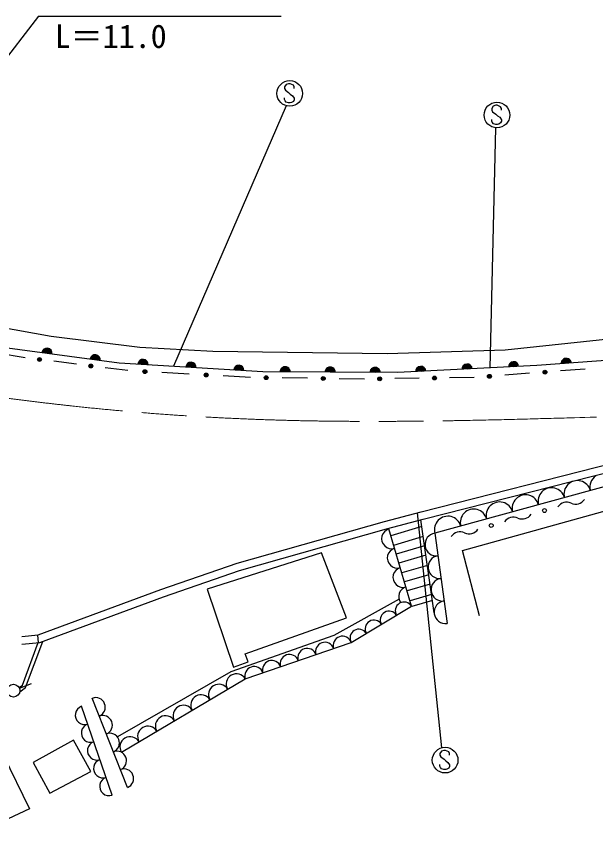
# Model space of a CAD drawing. Units: millimetres, scale not verified. Extents: x 40000 to 680000, y 20000 to 380000.
# Drawn here: x 224125 to 269342, y 247374 to 310473 of the extents above; entities that cross this region are included whole.
import ezdxf
from ezdxf.enums import TextEntityAlignment as Align

# ---------------------------------------------------------------- set-up
doc = ezdxf.new("R2010")
doc.units = ezdxf.units.MM
doc.header["$LTSCALE"] = 1000
doc.linetypes.add('CHAIN', pattern=[18.5, 12, -1.5, 3.5, -1.5])
for name, color, linetype, lineweight in [('M-BGD', 7, 'Continuous', 25), ('M-BMK', 2, 'CHAIN', 13), ('M-STR-STR3', 7, 'Continuous', 25), ('M-STR-STRC', 7, 'Continuous', 25)]:
    doc.layers.add(name, color=color, linetype=linetype, lineweight=lineweight)
doc.styles.add('ＭＳ ゴシック', font='')
doc.styles.get('ＭＳ ゴシック').set_extended_font_data('MS Gothic')

msp = doc.modelspace()

# ---------------------------------------------------------------- linework, layer by layer
at = {"layer": 'M-BGD'}
for p, q in [((221922, 286380), (226843, 285497)), ((226843, 285497), (233766, 284649)), ((262271, 284445), (275573, 285837)), ((232161, 283409), (220895, 284912)), ((233766, 284649), (239467, 284344)), ((224828, 283822), (222164, 284244)), ((239467, 284344), (253074, 284140)), ((253074, 284140), (262271, 284445)), ((228834, 283318), (227053, 283542)), ((243359, 282727), (232161, 283409)), ((273948, 283887), (264730, 283205)), ((232839, 282813), (231059, 283037)), ((253874, 282658), (243359, 282727)), ((264730, 283205), (253874, 282658)), ((268502, 282932), (266577, 282787)), ((237616, 282546), (235493, 282665)), ((242393, 282279), (240270, 282398)), ((246843, 282220), (244865, 282246)), ((251294, 282161), (249316, 282187)), ((255566, 282220), (253667, 282194)), ((259839, 282279), (257940, 282253)), ((264170, 282606), (262245, 282461)), ((255717, 271801), (275155, 276740)), ((255868, 271220), (275246, 276145)), ((274985, 275130), (256783, 270127)), ((258942, 268785), (274021, 272961)), ((252862, 271042), (255717, 271801)), ((241358, 267791), (252862, 271042)), ((253021, 270463), (255868, 271220)), ((256731, 263920), (255695, 271174)), ((241537, 267219), (253021, 270463)), ((254973, 264428), (253191, 270458)), ((255771, 270640), (253349, 269925)), ((256783, 270127), (257738, 263084)), ((255882, 269861), (253570, 269178)), ((255986, 269137), (253775, 268484)), ((247938, 268585), (239031, 265753)), ((249902, 263514), (247938, 268585)), ((256091, 268403), (253983, 267780)), ((260257, 263681), (258942, 268785)), ((235413, 265738), (241358, 267791)), ((256202, 267621), (254204, 267030)), ((235615, 265174), (241537, 267219)), ((256308, 266883), (254413, 266323)), ((225833, 262189), (235413, 265738)), ((239031, 265753), (241086, 259677)), ((256412, 266152), (254620, 265623)), ((225966, 261598), (235615, 265174)), ((256527, 265351), (254847, 264855)), ((253992, 264975), (248898, 262144)), ((250268, 261596), (254973, 264428)), ((256593, 264886), (254979, 264409)), ((242000, 260728), (249902, 263514)), ((224576, 262077), (225833, 262189)), ((225856, 261588), (225803, 262186)), ((248898, 262144), (240858, 259312)), ((224572, 261474), (225966, 261598)), ((224609, 258277), (225852, 261588)), ((224858, 258085), (226210, 261689)), ((242000, 258764), (250268, 261596)), ((242228, 260088), (242000, 260728)), ((241086, 259677), (242228, 260088)), ((240858, 259312), (232020, 254233)), ((232331, 253040), (242000, 258764)), ((224348, 258091), (224609, 258277)), ((224379, 258033), (225309, 258403)), ((224404, 257763), (224858, 258085)), ((232815, 250288), (230054, 257245)), ((231611, 249693), (229229, 256623)), ((228587, 253983), (225453, 252237)), ((229959, 251536), (228587, 253983)), ((223120, 252825), (225154, 248610)), ((225453, 252237), (226763, 249836)), ((226763, 249836), (229959, 251536)), ((225154, 248610), (222466, 247374))]:
    msp.add_line(p, q, dxfattribs=at)
for centre, radius in [((225941, 283682), 150), ((225941, 283682), 100), ((225941, 283682), 50), ((229946, 283178), 150), ((229946, 283178), 100), ((229946, 283178), 50), ((234166, 282739), 150), ((234166, 282739), 100), ((234166, 282739), 50), ((265374, 282696), 150), ((265374, 282696), 100), ((265374, 282696), 50), ((238943, 282472), 150), ((238943, 282472), 100), ((238943, 282472), 50), ((243629, 282263), 150), ((243629, 282263), 100), ((243629, 282263), 50), ((248079, 282203), 150), ((248079, 282203), 100), ((248079, 282203), 50), ((252480, 282177), 150), ((252480, 282177), 100), ((252480, 282177), 50), ((256753, 282236), 150), ((256753, 282236), 100), ((256753, 282236), 50), ((261042, 282370), 150), ((261042, 282370), 100), ((261042, 282370), 50), ((265339, 271895), 150), ((261184, 270734), 150), ((223911, 257848), 500)]:
    msp.add_circle(centre, radius, dxfattribs=at)
for centre, radius, start, end in [((226528, 284161), 400, 352.40536, 172.40536), ((226528, 284161), 400, 352.40536, 172.40536), ((226528, 284161), 350, 352.40536, 172.40536), ((226528, 284161), 300, 352.40536, 172.40536), ((226528, 284161), 250, 352.40536, 172.40536), ((226528, 284161), 200, 352.40536, 172.40536), ((226528, 284161), 150, 352.40536, 172.40536), ((226528, 284161), 100, 352.40536, 172.40536), ((226528, 284161), 50, 352.40536, 172.40536), ((230283, 283660), 400, 352.40536, 172.40536), ((230283, 283660), 400, 352.40536, 172.40536), ((230283, 283660), 350, 352.40536, 172.40536), ((230283, 283660), 300, 352.40536, 172.40536), ((230283, 283660), 250, 352.40536, 172.40536), ((230283, 283660), 200, 352.40536, 172.40536), ((230283, 283660), 150, 352.40536, 172.40536), ((230283, 283660), 100, 352.40536, 172.40536), ((230283, 283660), 50, 352.40536, 172.40536), ((234027, 283296), 400, 356.51068, 176.51068), ((234027, 283296), 400, 356.51068, 176.51068), ((234027, 283296), 350, 356.51068, 176.51068), ((234027, 283296), 300, 356.51068, 176.51068), ((234027, 283296), 250, 356.51068, 176.51068), ((234027, 283296), 200, 356.51068, 176.51068), ((234027, 283296), 150, 356.51068, 176.51068), ((234027, 283296), 100, 356.51068, 176.51068), ((234027, 283296), 50, 356.51068, 176.51068), ((237760, 283068), 400, 356.51068, 176.51068), ((237760, 283068), 400, 356.51068, 176.51068), ((237760, 283068), 350, 356.51068, 176.51068), ((237760, 283068), 300, 356.51068, 176.51068), ((237760, 283068), 250, 356.51068, 176.51068), ((259302, 282931), 400, 2.88038, 182.88038), ((259302, 282931), 400, 2.88038, 182.88038), ((262921, 283114), 400, 2.88038, 182.88038), ((262921, 283114), 400, 2.88038, 182.88038), ((262921, 283114), 350, 2.88038, 182.88038), ((262921, 283114), 300, 2.88038, 182.88038), ((262921, 283114), 250, 2.88038, 182.88038), ((267035, 283375), 400, 4.23639, 184.23639), ((267035, 283375), 400, 4.23639, 184.23639), ((267035, 283375), 350, 4.23639, 184.23639), ((267035, 283375), 300, 4.23639, 184.23639), ((267035, 283375), 250, 4.23639, 184.23639), ((267035, 283375), 200, 4.23639, 184.23639), ((267035, 283375), 150, 4.23639, 184.23639), ((267035, 283375), 100, 4.23639, 184.23639), ((267035, 283375), 50, 4.23639, 184.23639), ((237760, 283068), 200, 356.51068, 176.51068), ((237760, 283068), 150, 356.51068, 176.51068), ((237760, 283068), 100, 356.51068, 176.51068), ((237760, 283068), 50, 356.51068, 176.51068), ((241493, 282840), 400, 356.51068, 176.51068), ((241493, 282840), 400, 356.51068, 176.51068), ((241493, 282840), 350, 356.51068, 176.51068), ((241493, 282840), 300, 356.51068, 176.51068), ((241493, 282840), 250, 356.51068, 176.51068), ((241493, 282840), 200, 356.51068, 176.51068), ((241493, 282840), 150, 356.51068, 176.51068), ((241493, 282840), 100, 356.51068, 176.51068), ((241493, 282840), 50, 356.51068, 176.51068), ((245111, 282715), 400, 359.62795, 179.62795), ((245111, 282715), 400, 359.62795, 179.62795), ((245111, 282715), 350, 359.62795, 179.62795), ((245111, 282715), 300, 359.62795, 179.62795), ((245111, 282715), 250, 359.62795, 179.62795), ((245111, 282715), 200, 359.62795, 179.62795), ((245111, 282715), 150, 359.62795, 179.62795), ((245111, 282715), 100, 359.62795, 179.62795), ((245111, 282715), 50, 359.62795, 179.62795), ((248616, 282693), 400, 359.62795, 179.62795), ((248616, 282693), 400, 359.62795, 179.62795), ((248616, 282693), 350, 359.62795, 179.62795), ((248616, 282693), 300, 359.62795, 179.62795), ((248616, 282693), 250, 359.62795, 179.62795), ((248616, 282693), 200, 359.62795, 179.62795), ((248616, 282693), 150, 359.62795, 179.62795), ((248616, 282693), 100, 359.62795, 179.62795), ((248616, 282693), 50, 359.62795, 179.62795), ((252121, 282670), 400, 359.62795, 179.62795), ((252121, 282670), 400, 359.62795, 179.62795), ((252121, 282670), 350, 359.62795, 179.62795), ((252121, 282670), 300, 359.62795, 179.62795), ((252121, 282670), 250, 359.62795, 179.62795), ((252121, 282670), 200, 359.62795, 179.62795), ((252121, 282670), 150, 359.62795, 179.62795), ((252121, 282670), 100, 359.62795, 179.62795), ((252121, 282670), 50, 359.62795, 179.62795), ((255683, 282749), 400, 2.88038, 182.88038), ((255683, 282749), 400, 2.88038, 182.88038), ((255683, 282749), 350, 2.88038, 182.88038), ((255683, 282749), 300, 2.88038, 182.88038), ((255683, 282749), 250, 2.88038, 182.88038), ((255683, 282749), 200, 2.88038, 182.88038), ((255683, 282749), 150, 2.88038, 182.88038), ((255683, 282749), 100, 2.88038, 182.88038), ((255683, 282749), 50, 2.88038, 182.88038), ((259302, 282931), 350, 2.88038, 182.88038), ((259302, 282931), 300, 2.88038, 182.88038), ((259302, 282931), 250, 2.88038, 182.88038), ((259302, 282931), 200, 2.88038, 182.88038), ((259302, 282931), 150, 2.88038, 182.88038), ((259302, 282931), 100, 2.88038, 182.88038), ((259302, 282931), 50, 2.88038, 182.88038), ((262921, 283114), 200, 2.88038, 182.88038), ((262921, 283114), 150, 2.88038, 182.88038), ((262921, 283114), 100, 2.88038, 182.88038), ((262921, 283114), 50, 2.88038, 182.88038), ((269929, 273741), 1049, 124.2063, 195.36903), ((267907, 273185), 1049, 15.36903, 195.36903), ((265884, 272629), 1049, 15.36903, 195.36903), ((263862, 272073), 1049, 15.36903, 195.36903), ((267768, 273224), 827, 244.9051, 326.29521), ((259817, 270961), 1049, 15.36903, 195.36903), ((261839, 271517), 1049, 15.36903, 195.36903), ((267066, 271726), 827, 64.9051, 146.29521), ((257795, 270405), 1049, 15.36903, 195.36903), ((262911, 270565), 827, 64.9051, 146.29521), ((263612, 272063), 827, 244.9051, 326.29521), ((253414, 269704), 786, 106.46001, 286.46001), ((256903, 269247), 888, 97.71737, 277.71737), ((258755, 269405), 827, 64.9051, 146.29521), ((259457, 270903), 827, 244.9051, 326.29521), ((253860, 268197), 786, 106.46001, 286.46001), ((257141, 267486), 888, 97.71737, 277.71737), ((254305, 266689), 786, 106.46001, 286.46001), ((257380, 265725), 888, 97.71737, 277.71737), ((254750, 265182), 786, 106.46001, 217.02486), ((254385, 264074), 686, 31.04549, 211.04549), ((257619, 263964), 888, 97.71737, 277.71737), ((253209, 263366), 686, 31.04549, 211.04549), ((252032, 262658), 686, 31.04549, 211.04549), ((250856, 261950), 686, 31.04549, 211.04549), ((249579, 261360), 728, 18.90846, 198.90846), ((248201, 260888), 728, 18.90846, 198.90846), ((245445, 259944), 728, 18.90846, 198.90846), ((246823, 260416), 728, 18.90846, 198.90846), ((244067, 259472), 728, 18.90846, 198.90846), ((242689, 259000), 728, 18.90846, 198.90846), ((241309, 258355), 803, 30.62239, 210.62239), ((239928, 257537), 803, 30.62239, 210.62239), ((238547, 256720), 803, 30.62239, 210.62239), ((230330, 256549), 748, 291.64749, 111.64749), ((229467, 255930), 733, 108.97041, 288.97041), ((237165, 255902), 803, 30.62239, 210.62239), ((230883, 255158), 748, 291.64749, 111.64749), ((235784, 255084), 803, 30.62239, 210.62239), ((229943, 254544), 733, 108.97041, 288.97041), ((234403, 254267), 803, 30.62239, 210.62239), ((231435, 253767), 748, 291.64749, 111.64749), ((230420, 253158), 733, 108.97041, 288.97041), ((233021, 253449), 803, 30.62239, 210.62239), ((231987, 252375), 748, 291.64749, 111.64749), ((230896, 251772), 733, 108.97041, 288.97041), ((232539, 250984), 748, 291.64749, 111.64749), ((231373, 250386), 733, 108.97041, 288.97041)]:
    msp.add_arc(centre, radius, start, end, dxfattribs=at)
at = {"layer": 'M-BMK'}
msp.add_open_spline([(184388, 288873), (188779, 287573), (193169, 286273), (197618, 285212), (201904, 284190), (206244, 283389), (210591, 282643), (216479, 281633), (222381, 280722), (228317, 280074), (233416, 279518), (238540, 279155), (243666, 278983), (252345, 278691), (261032, 278946), (269719, 279201)], degree=3, knots=[0, 0, 0, 0, 1, 1, 1, 2, 2, 2, 3, 3, 3, 4, 4, 4, 5, 5, 5, 5], dxfattribs=at)
at = {"layer": 'M-STR-STR3'}
for q in [(208184, 287584), (244803, 310473)]:
    msp.add_line((225864, 310473), q, dxfattribs=at)
at = {"layer": 'M-STR-STRC'}
for p, q in [((245183, 305141), (245060, 304956)), ((245060, 304956), (245062, 304825)), ((245062, 304825), (245125, 304696)), ((245376, 305206), (245183, 305141)), ((245497, 305204), (245376, 305206)), ((245747, 305085), (245497, 305204)), ((245810, 304954), (245747, 305085)), ((245810, 304825), (245810, 304954)), ((245125, 304696), (245381, 304514)), ((245381, 304514), (245510, 304382)), ((245510, 304382), (245689, 304266)), ((245689, 304266), (245815, 304066)), ((245062, 303977), (245060, 304098)), ((245102, 303874), (245062, 303977)), ((245186, 303763), (245102, 303874)), ((245373, 303703), (245186, 303763)), ((245507, 303703), (245373, 303703)), ((245607, 303732), (245507, 303703)), ((245750, 303824), (245607, 303732)), ((245810, 303956), (245750, 303824)), ((245815, 304066), (245810, 303956)), ((261537, 303523), (261345, 303457)), ((261658, 303520), (261537, 303523)), ((261909, 303402), (261658, 303520)), ((245192, 303482), (236404, 283151)), ((261345, 303457), (261221, 303273)), ((261221, 303273), (261224, 303141)), ((261224, 303141), (261287, 303012)), ((261287, 303012), (261543, 302830)), ((261972, 303270), (261909, 303402)), ((261972, 303141), (261972, 303270)), ((261224, 302293), (261221, 302414)), ((261263, 302190), (261224, 302293)), ((261543, 302830), (261672, 302699)), ((261672, 302699), (261851, 302583)), ((261851, 302583), (261977, 302383)), ((261972, 302272), (261911, 302140)), ((261977, 302383), (261972, 302272)), ((261522, 301766), (261068, 283020)), ((261348, 302080), (261263, 302190)), ((261535, 302019), (261348, 302080)), ((261669, 302019), (261535, 302019)), ((261769, 302048), (261669, 302019)), ((261911, 302140), (261769, 302048)), ((255394, 271715), (257307, 253383)), ((257305, 253120), (257181, 252936)), ((257497, 253186), (257305, 253120)), ((257618, 253183), (257497, 253186)), ((257868, 253065), (257618, 253183)), ((257931, 252933), (257868, 253065)), ((257181, 252936), (257184, 252804)), ((257184, 252804), (257247, 252675)), ((257247, 252675), (257502, 252493)), ((257502, 252493), (257631, 252362)), ((257931, 252804), (257931, 252933)), ((257184, 251956), (257181, 252077)), ((257223, 251854), (257184, 251956)), ((257307, 251743), (257223, 251854)), ((257631, 252362), (257810, 252246)), ((257871, 251804), (257729, 251711)), ((257810, 252246), (257937, 252046)), ((257931, 251935), (257871, 251804)), ((257937, 252046), (257931, 251935)), ((257494, 251682), (257307, 251743)), ((257629, 251682), (257494, 251682)), ((257729, 251711), (257629, 251682))]:
    msp.add_line(p, q, dxfattribs=at)
for centre in [(245467, 304444), (261629, 302760), (257588, 252423)]:
    msp.add_circle(centre, 1000, dxfattribs=at)

# ---------------------------------------------------------------- texts
at = {"layer": 'M-STR-STR3', "style": 'ＭＳ ゴシック'}
msp.add_text('L＝11.0', height=1833, dxfattribs=at).set_placement((227131, 309825), align=Align.TOP_LEFT)

doc.saveas('drawing.dxf')
